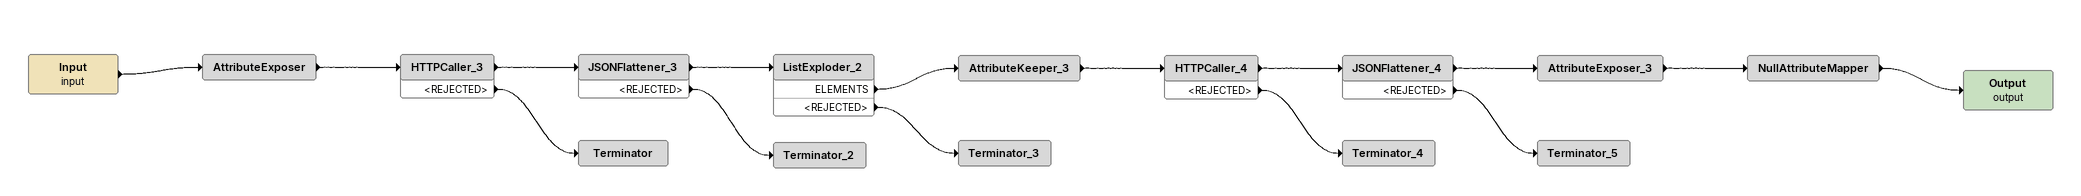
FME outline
Input (input)
    -> AttributeExposer
AttributeExposer
    -> HTTPCaller_3
HTTPCaller_3
    -> JSONFlattener_3
    <REJECTED> -> Terminator
JSONFlattener_3
    -> ListExploder_2
    <REJECTED> -> Terminator_2
ListExploder_2
    ELEMENTS -> AttributeKeeper_3
    <REJECTED> -> Terminator_3
AttributeKeeper_3
    -> HTTPCaller_4
HTTPCaller_4
    -> JSONFlattener_4
    <REJECTED> -> Terminator_4
JSONFlattener_4
    -> AttributeExposer_3
    <REJECTED> -> Terminator_5
AttributeExposer_3
    -> NullAttributeMapper
NullAttributeMapper
    -> Output (output)
Output (output)
Terminator_5
Terminator_4
Terminator_3
Terminator_2
Terminator
